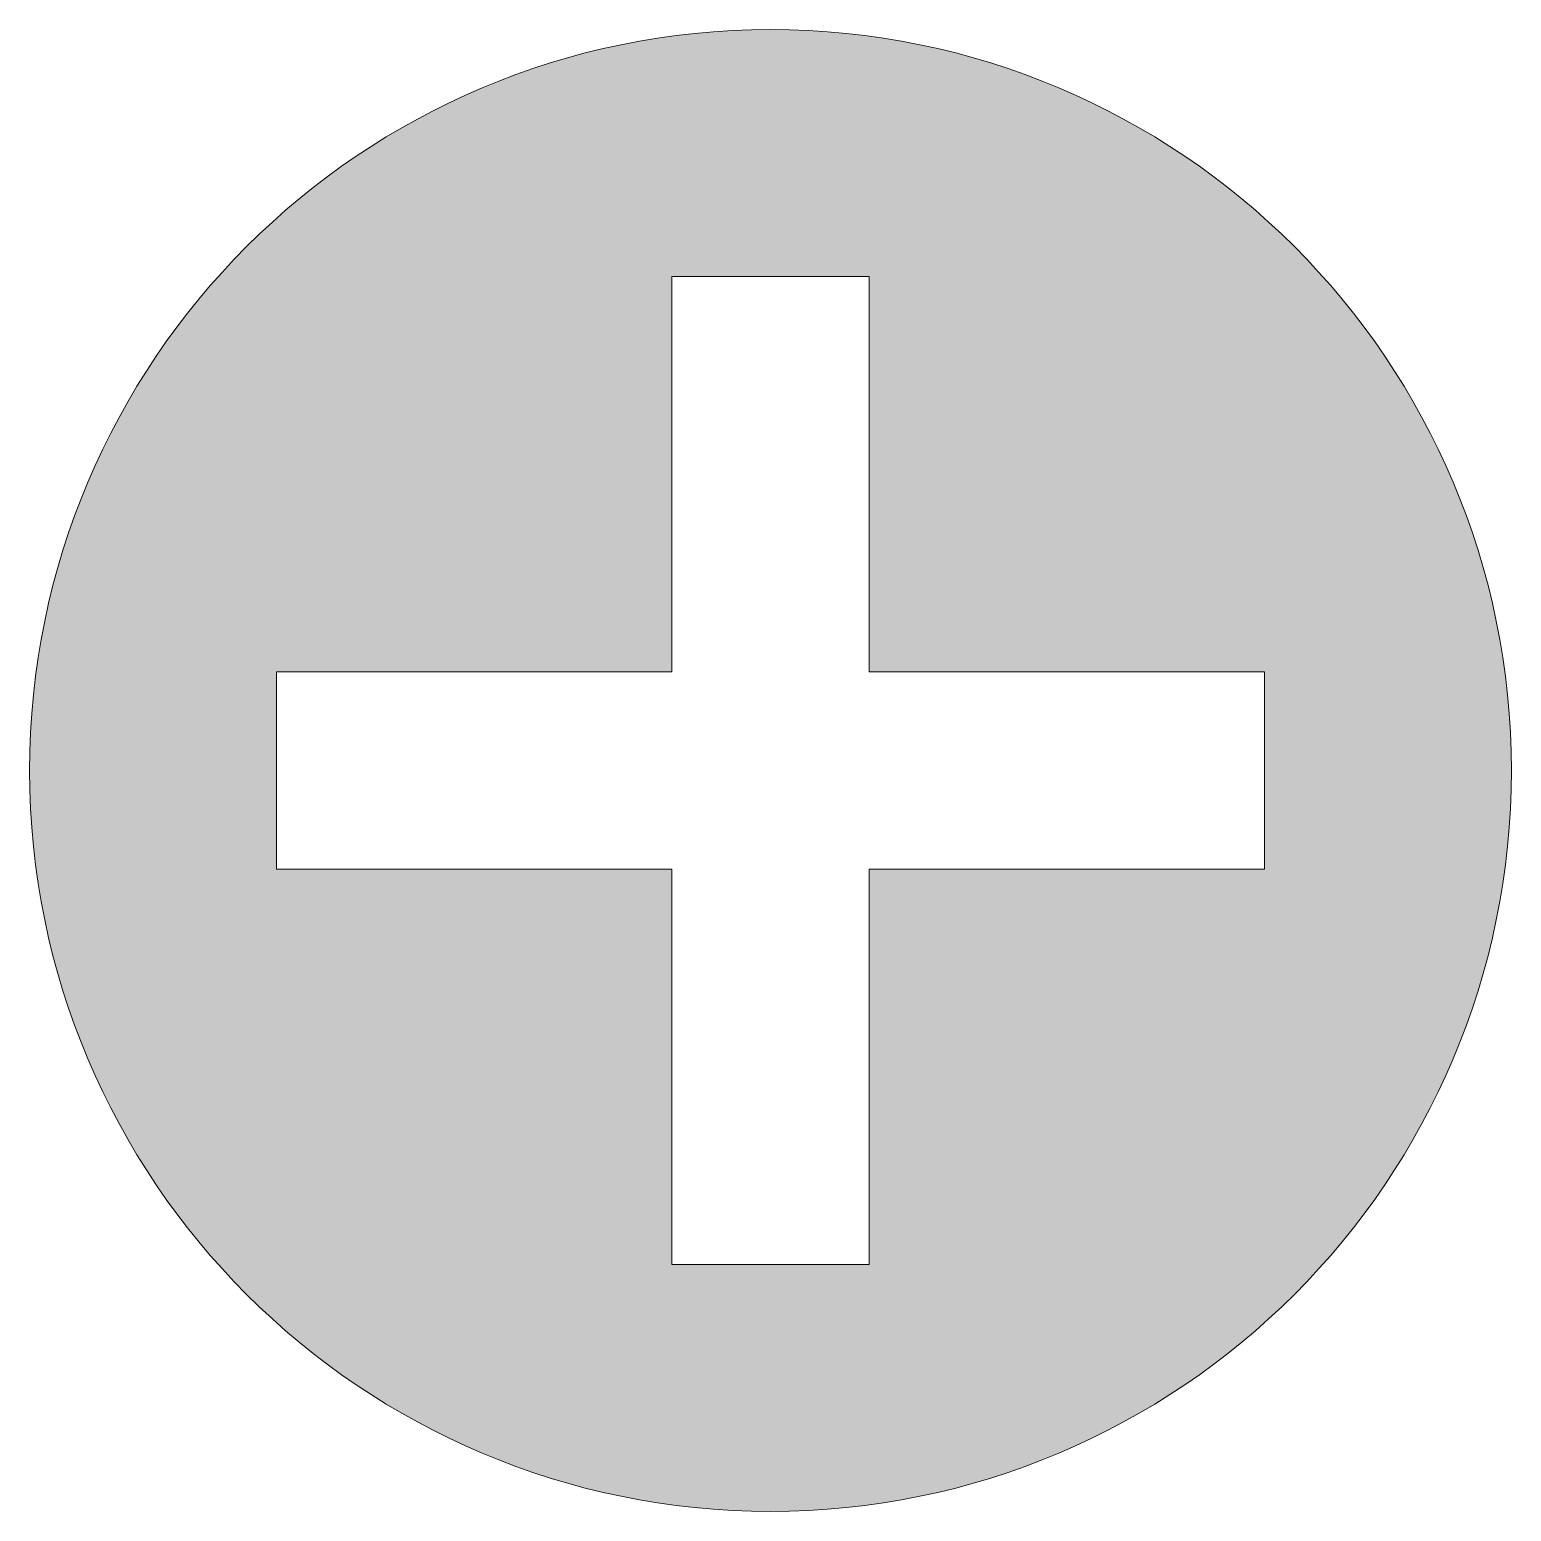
# Model space of a CAD drawing. Header units: inches. Extents: x 292 to 322, y -411 to -381.
import ezdxf

# ---------------------------------------------------------------- set-up
doc = ezdxf.new("R2010")
doc.units = ezdxf.units.IN
doc.header["$MEASUREMENT"] = 0
doc.layers.add('Layer 1', color=7, linetype='Continuous')

msp = doc.modelspace()

# ---------------------------------------------------------------- hatches: boundary and pattern name
at = {"layer": 'Layer 1', "true_color": 0x010101}
h = msp.add_hatch(color=18, dxfattribs=at)
h.dxf.hatch_style = 2
edge = h.paths.add_edge_path()
edge.add_spline(control_points=[(307, -381), (298.7148, -381), (292, -387.7148), (292, -396), (292, -404.2852), (298.7148, -411), (307, -411), (315.2852, -411), (322, -404.2852), (322, -396), (322, -387.7148), (315.2852, -381), (307, -381)], knot_values=[0, 0, 0, 0, 1, 1, 1, 2, 2, 2, 3, 3, 3, 4, 4, 4, 4], degree=3, periodic=1)
h.paths.add_polyline_path([(317, -398), (309, -398), (309, -406), (305, -406), (305, -398), (297, -398), (297, -394), (305, -394), (305, -386), (309, -386), (309, -394), (317, -394)])

# ---------------------------------------------------------------- linework, layer by layer
at = {"layer": 'Layer 1', "lineweight": 0}
msp.add_lwpolyline([(317, -398), (309, -398), (309, -406), (305, -406), (305, -398), (297, -398), (297, -394), (305, -394), (305, -386), (309, -386), (309, -394), (317, -394), (317, -398)], dxfattribs=at)
msp.add_open_spline([(307, -381), (298.7148, -381), (292, -387.7148), (292, -396), (292, -404.2852), (298.7148, -411), (307, -411), (315.2852, -411), (322, -404.2852), (322, -396), (322, -387.7148), (315.2852, -381), (307, -381)], degree=3, knots=[0, 0, 0, 0, 1, 1, 1, 2, 2, 2, 3, 3, 3, 4, 4, 4, 4], dxfattribs=at)

doc.saveas('drawing.dxf')
